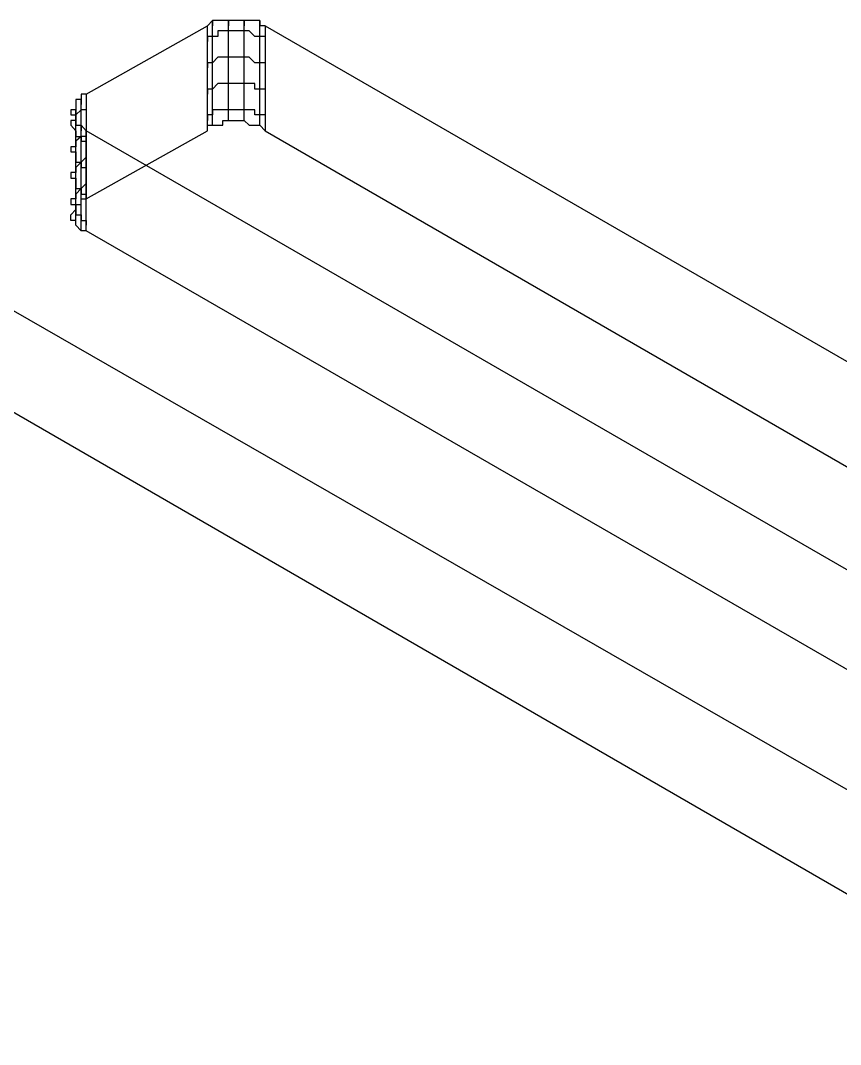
# Model space of a CAD drawing. Header units: millimetres. Extents: x 0 to 2112, y 8 to 1252.
# Drawn here: x 268.9 to 310, y 808.9 to 860.3 of the extents above; entities that cross this region are included whole.
import ezdxf

# ---------------------------------------------------------------- set-up
doc = ezdxf.new("R2010")
doc.units = ezdxf.units.MM
doc.layers.get('0').update_dxf_attribs({"linetype": 'CONTINUOUS'})

msp = doc.modelspace()

# ---------------------------------------------------------------- linework, layer by layer
at = {"color": 9}
for p, q in [((278.495, 860.256), (278.246, 859.98)), ((278.495, 860.256), (278.246, 859.98)), ((278.77, 860.256), (278.495, 860.256)), ((278.495, 860.256), (278.495, 860.256)), ((278.495, 854.996), (278.495, 860.256)), ((278.495, 860.256), (278.495, 859.98)), ((278.77, 860.256), (278.495, 860.256)), ((278.495, 860.256), (278.495, 860.256)), ((279.018, 860.256), (278.77, 860.256)), ((278.77, 860.256), (278.77, 860.256)), ((279.018, 860.256), (278.77, 860.256)), ((278.77, 860.256), (278.77, 860.256)), ((279.294, 860.256), (279.018, 860.256)), ((279.018, 860.256), (279.018, 860.256)), ((279.294, 860.256), (279.018, 860.256)), ((279.018, 860.256), (279.018, 860.256)), ((279.569, 860.256), (279.294, 860.256)), ((279.294, 860.256), (279.294, 860.256)), ((279.294, 855.243), (279.294, 860.256)), ((279.294, 860.256), (279.294, 859.98)), ((279.569, 860.256), (279.294, 860.256)), ((279.294, 860.256), (279.294, 860.256)), ((279.818, 860.256), (279.569, 860.256)), ((279.569, 860.256), (279.569, 860.256)), ((279.818, 860.256), (279.569, 860.256)), ((279.569, 860.256), (279.569, 860.256)), ((280.093, 860.256), (279.818, 860.256)), ((279.818, 860.256), (279.818, 860.256)), ((280.093, 860.256), (279.818, 860.256)), ((279.818, 860.256), (279.818, 860.256)), ((280.341, 860.256), (280.093, 860.256)), ((280.093, 860.256), (280.093, 860.256)), ((280.093, 855.243), (280.093, 860.256)), ((280.093, 860.256), (280.093, 859.98)), ((280.341, 860.256), (280.093, 860.256)), ((280.093, 860.256), (280.093, 860.256)), ((280.617, 860.256), (280.341, 860.256)), ((280.341, 860.256), (280.341, 860.256)), ((280.341, 860.256), (280.341, 860.256)), ((280.617, 860.256), (280.341, 860.256)), ((280.341, 860.256), (280.341, 860.256)), ((280.341, 860.256), (280.341, 860.256)), ((280.865, 860.256), (280.617, 860.256)), ((280.617, 860.256), (280.617, 860.256)), ((280.865, 860.256), (280.617, 860.256)), ((280.617, 860.256), (280.617, 860.256)), ((280.865, 859.98), (280.865, 860.256)), ((280.865, 854.996), (280.865, 860.256)), ((280.865, 860.256), (280.865, 859.98)), ((280.865, 859.98), (280.865, 860.256)), ((243.641, 859.98), (323.377, 814.162)), ((243.641, 859.98), (323.377, 814.162)), ((272.159, 856.566), (278.246, 859.98)), ((272.159, 856.566), (278.246, 859.98)), ((278.246, 859.98), (278.246, 859.98)), ((278.246, 859.98), (278.246, 859.98)), ((278.246, 854.717), (278.246, 859.98)), ((278.246, 859.98), (278.246, 859.98)), ((278.246, 859.98), (278.246, 859.98)), ((278.246, 854.717), (278.246, 859.98)), ((279.018, 859.734), (278.77, 859.734)), ((278.77, 859.734), (278.77, 859.458)), ((279.294, 859.734), (279.018, 859.734)), ((279.018, 859.734), (279.018, 859.734)), ((279.569, 859.734), (279.294, 859.734)), ((279.294, 859.734), (279.294, 859.734)), ((279.818, 859.734), (279.569, 859.734)), ((279.569, 859.734), (279.569, 859.734)), ((280.093, 859.734), (279.818, 859.734)), ((279.818, 859.734), (279.818, 859.734)), ((280.341, 859.734), (280.093, 859.734)), ((280.093, 859.734), (280.093, 859.734)), ((280.617, 859.458), (280.341, 859.734)), ((280.341, 859.734), (280.341, 859.734)), ((280.341, 859.734), (280.341, 859.734)), ((281.141, 859.98), (280.865, 859.98)), ((281.141, 859.98), (280.865, 859.98)), ((281.141, 859.98), (281.141, 859.98)), ((281.141, 859.98), (323.102, 835.762)), ((281.141, 859.98), (281.141, 859.98)), ((281.141, 859.98), (281.141, 854.717)), ((281.141, 859.98), (281.141, 854.717)), ((281.141, 859.98), (323.102, 835.762)), ((278.495, 859.458), (278.246, 859.458)), ((278.246, 859.458), (278.246, 859.458)), ((278.246, 859.458), (278.246, 859.458)), ((278.246, 859.458), (278.246, 859.208)), ((278.77, 859.458), (278.495, 859.458)), ((278.495, 859.458), (278.495, 859.458)), ((280.865, 859.458), (280.617, 859.458)), ((280.617, 859.458), (280.617, 859.458)), ((281.141, 859.458), (280.865, 859.458)), ((280.865, 859.458), (280.865, 859.458)), ((281.141, 859.458), (281.141, 859.458)), ((278.495, 858.135), (278.246, 858.135)), ((278.246, 858.135), (278.246, 858.135)), ((278.246, 858.135), (278.246, 858.135)), ((278.246, 858.135), (278.246, 857.885)), ((278.77, 858.411), (278.495, 858.135)), ((278.495, 858.135), (278.495, 858.135)), ((279.018, 858.411), (278.77, 858.411)), ((278.77, 858.411), (278.77, 858.411)), ((279.294, 858.411), (279.018, 858.411)), ((279.018, 858.411), (279.018, 858.411)), ((279.569, 858.411), (279.294, 858.411)), ((279.294, 858.411), (279.294, 858.411)), ((279.818, 858.411), (279.569, 858.411)), ((279.569, 858.411), (279.569, 858.411)), ((280.093, 858.411), (279.818, 858.411)), ((279.818, 858.411), (279.818, 858.411)), ((280.341, 858.411), (280.093, 858.411)), ((280.093, 858.411), (280.093, 858.411)), ((280.617, 858.135), (280.341, 858.411)), ((280.341, 858.411), (280.341, 858.411)), ((280.341, 858.411), (280.341, 858.411)), ((280.865, 858.135), (280.617, 858.135)), ((280.617, 858.135), (280.617, 858.135)), ((281.141, 858.135), (280.865, 858.135)), ((280.865, 858.135), (280.865, 858.135)), ((281.141, 858.135), (281.141, 858.135)), ((278.77, 857.088), (278.495, 856.813)), ((279.018, 857.088), (278.77, 857.088)), ((278.77, 857.088), (278.77, 857.088)), ((279.294, 857.088), (279.018, 857.088)), ((279.018, 857.088), (279.018, 857.088)), ((279.569, 857.088), (279.294, 857.088)), ((279.294, 857.088), (279.294, 857.088)), ((279.818, 857.088), (279.569, 857.088)), ((279.569, 857.088), (279.569, 857.088)), ((280.093, 857.088), (279.818, 857.088)), ((279.818, 857.088), (279.818, 857.088)), ((280.341, 857.088), (280.093, 857.088)), ((280.093, 857.088), (280.093, 857.088)), ((280.617, 857.088), (280.341, 857.088)), ((280.341, 857.088), (280.341, 857.088)), ((280.341, 857.088), (280.341, 857.088)), ((280.617, 856.813), (280.617, 857.088)), ((272.159, 856.566), (271.911, 856.566)), ((271.911, 856.566), (271.911, 856.29)), ((272.159, 856.566), (271.911, 856.566)), ((271.911, 856.566), (271.911, 856.29)), ((272.159, 856.566), (272.159, 851.302)), ((272.159, 856.566), (272.159, 851.302)), ((278.495, 856.813), (278.246, 856.813)), ((278.246, 856.813), (278.246, 856.813)), ((278.246, 856.813), (278.246, 856.813)), ((278.246, 856.813), (278.246, 856.566)), ((278.495, 856.813), (278.495, 856.813)), ((280.865, 856.813), (280.617, 856.813)), ((281.141, 856.813), (280.865, 856.813)), ((280.865, 856.813), (280.865, 856.813)), ((281.141, 856.813), (281.141, 856.813)), ((271.911, 856.29), (271.635, 856.29)), ((271.635, 856.29), (271.635, 856.04)), ((271.911, 856.29), (271.635, 856.29)), ((271.635, 856.29), (271.635, 856.04)), ((271.635, 856.04), (271.635, 856.04)), ((271.635, 856.04), (271.635, 856.04)), ((271.635, 856.04), (271.635, 856.04)), ((271.635, 856.04), (271.635, 855.765)), ((271.635, 856.04), (271.635, 856.04)), ((271.635, 856.04), (271.635, 856.04)), ((271.635, 856.04), (271.635, 856.04)), ((271.635, 856.04), (271.635, 855.765)), ((271.911, 856.29), (271.911, 856.29)), ((271.911, 856.29), (271.911, 856.29)), ((271.911, 851.027), (271.911, 856.29)), ((271.911, 856.29), (271.911, 856.04)), ((271.911, 856.29), (271.911, 856.29)), ((271.911, 856.29), (271.911, 856.29)), ((271.635, 855.765), (271.387, 855.765)), ((271.387, 855.765), (271.387, 855.765)), ((271.387, 855.765), (271.387, 855.765)), ((271.387, 855.765), (271.387, 855.518)), ((271.635, 855.765), (271.387, 855.765)), ((271.387, 855.765), (271.387, 855.765)), ((271.387, 855.765), (271.387, 855.765)), ((271.387, 855.765), (271.387, 855.518)), ((271.387, 855.518), (271.635, 855.518)), ((271.387, 855.518), (271.635, 855.518)), ((271.635, 850.78), (271.635, 855.765)), ((271.635, 855.765), (271.635, 855.518)), ((271.911, 855.765), (271.635, 855.518)), ((271.635, 855.518), (271.635, 855.518)), ((271.635, 855.518), (271.635, 855.243)), ((271.635, 850.226), (271.635, 855.518)), ((271.635, 855.518), (271.635, 855.243)), ((271.635, 855.518), (271.635, 855.518)), ((271.635, 855.518), (271.635, 855.518)), ((271.635, 855.518), (271.635, 855.243)), ((271.635, 855.518), (271.635, 855.518)), ((271.635, 855.518), (271.635, 855.243)), ((272.159, 855.765), (271.911, 855.765)), ((271.911, 855.765), (271.911, 855.765)), ((271.911, 855.765), (271.911, 855.765)), ((271.911, 855.765), (271.911, 855.765)), ((278.495, 855.518), (278.246, 855.518)), ((278.246, 855.518), (278.246, 855.518)), ((278.246, 855.518), (278.246, 855.518)), ((278.246, 855.518), (278.246, 855.243)), ((278.77, 855.765), (278.495, 855.765)), ((278.495, 855.765), (278.495, 855.518)), ((279.018, 855.765), (278.77, 855.765)), ((278.77, 855.765), (278.77, 855.765)), ((279.294, 855.765), (279.018, 855.765)), ((279.018, 855.765), (279.018, 855.765)), ((279.569, 855.765), (279.294, 855.765)), ((279.294, 855.765), (279.294, 855.765)), ((279.818, 855.765), (279.569, 855.765)), ((279.569, 855.765), (279.569, 855.765)), ((280.093, 855.765), (279.818, 855.765)), ((279.818, 855.765), (279.818, 855.765)), ((280.341, 855.765), (280.093, 855.765)), ((280.093, 855.765), (280.093, 855.765)), ((280.617, 855.765), (280.341, 855.765)), ((280.341, 855.765), (280.341, 855.765)), ((280.341, 855.765), (280.341, 855.765)), ((280.617, 855.518), (280.617, 855.765)), ((280.865, 855.518), (280.617, 855.518)), ((281.141, 855.518), (280.865, 855.518)), ((280.865, 855.518), (280.865, 855.518)), ((281.141, 855.518), (281.141, 855.518)), ((271.635, 855.243), (271.387, 855.243)), ((271.387, 855.243), (271.387, 854.996)), ((271.635, 855.243), (271.635, 855.243)), ((271.635, 855.243), (271.635, 855.243)), ((271.635, 855.243), (271.635, 855.243)), ((271.635, 855.243), (271.635, 854.996)), ((271.635, 855.243), (271.635, 855.243)), ((271.635, 855.243), (271.635, 855.243)), ((271.635, 855.243), (271.635, 855.243)), ((271.635, 855.243), (271.635, 855.243)), ((271.635, 855.243), (271.635, 855.243)), ((271.635, 855.243), (271.635, 854.996)), ((279.018, 854.996), (279.018, 855.243)), ((279.018, 855.243), (279.294, 855.243)), ((279.018, 854.996), (279.018, 855.243)), ((279.018, 855.243), (279.294, 855.243)), ((279.294, 855.243), (279.294, 855.243)), ((279.294, 855.243), (279.569, 855.243)), ((279.294, 855.243), (279.294, 855.243)), ((279.294, 855.243), (279.569, 855.243)), ((279.569, 855.243), (279.569, 855.243)), ((279.569, 855.243), (279.818, 855.243)), ((279.569, 855.243), (279.569, 855.243)), ((279.569, 855.243), (279.818, 855.243)), ((279.818, 855.243), (279.818, 855.243)), ((279.818, 855.243), (280.093, 855.243)), ((279.818, 855.243), (279.818, 855.243)), ((279.818, 855.243), (280.093, 855.243)), ((280.093, 855.243), (280.093, 855.243)), ((280.093, 855.243), (280.341, 854.996)), ((280.093, 855.243), (280.093, 855.243)), ((280.093, 855.243), (280.341, 854.996)), ((243.641, 854.996), (323.377, 808.874)), ((243.641, 854.996), (323.377, 808.874)), ((271.387, 854.996), (271.387, 854.996)), ((271.387, 854.996), (271.387, 854.996)), ((271.387, 854.996), (271.635, 854.717)), ((271.635, 854.996), (271.911, 854.996)), ((271.635, 854.996), (271.911, 854.996)), ((271.635, 854.717), (271.635, 854.717)), ((271.635, 854.717), (271.635, 854.717)), ((271.635, 854.717), (271.635, 854.717)), ((271.635, 854.717), (271.635, 854.442)), ((271.911, 854.996), (271.911, 854.996)), ((271.911, 854.996), (271.911, 854.996)), ((271.911, 854.996), (272.159, 854.717)), ((271.911, 849.704), (271.911, 854.996)), ((271.911, 854.996), (271.911, 854.717)), ((271.911, 854.996), (271.911, 854.996)), ((271.911, 854.996), (271.911, 854.996)), ((271.911, 854.996), (272.159, 854.717)), ((272.159, 851.302), (278.246, 854.717)), ((314.147, 830.474), (272.159, 854.717)), ((272.159, 851.302), (278.246, 854.717)), ((272.159, 849.704), (272.159, 854.717)), ((314.147, 830.474), (272.159, 854.717)), ((272.159, 849.704), (272.159, 854.717)), ((278.246, 854.717), (278.246, 854.996)), ((278.246, 854.996), (278.495, 854.996)), ((278.246, 854.717), (278.246, 854.996)), ((278.246, 854.996), (278.495, 854.996)), ((278.246, 854.717), (278.246, 854.717)), ((278.246, 854.717), (278.246, 854.717)), ((278.495, 854.996), (278.495, 854.996)), ((278.495, 854.996), (278.77, 854.996)), ((278.495, 854.996), (278.495, 854.996)), ((278.495, 854.996), (278.77, 854.996)), ((278.77, 854.996), (278.77, 854.996)), ((278.77, 854.996), (278.77, 854.996)), ((278.77, 854.996), (279.018, 854.996)), ((278.77, 854.996), (278.77, 854.996)), ((278.77, 854.996), (278.77, 854.996)), ((278.77, 854.996), (279.018, 854.996)), ((280.341, 854.996), (280.341, 854.996)), ((280.341, 854.996), (280.617, 854.996)), ((280.341, 854.996), (280.341, 854.996)), ((280.341, 854.996), (280.617, 854.996)), ((280.617, 854.996), (280.617, 854.996)), ((280.617, 854.996), (280.865, 854.996)), ((280.617, 854.996), (280.617, 854.996)), ((280.617, 854.996), (280.865, 854.996)), ((280.865, 854.996), (280.865, 854.996)), ((280.865, 854.996), (280.865, 854.996)), ((280.865, 854.996), (281.141, 854.717)), ((280.865, 854.996), (280.865, 854.996)), ((280.865, 854.996), (280.865, 854.996)), ((280.865, 854.996), (281.141, 854.717)), ((281.141, 854.717), (323.102, 830.474)), ((281.141, 854.717), (323.102, 830.474)), ((271.911, 854.442), (271.635, 854.195)), ((271.635, 854.442), (271.635, 854.442)), ((271.635, 854.442), (271.635, 854.442)), ((271.635, 854.442), (271.911, 854.442)), ((271.635, 854.195), (271.635, 854.195)), ((271.635, 854.195), (271.635, 854.195)), ((271.635, 854.195), (271.635, 854.195)), ((271.635, 854.195), (271.635, 853.92)), ((272.159, 854.442), (271.911, 854.442)), ((271.911, 854.442), (271.911, 854.442)), ((271.911, 854.442), (271.911, 854.442)), ((271.911, 854.442), (271.911, 854.442)), ((271.911, 854.442), (271.911, 854.195)), ((271.911, 854.195), (271.911, 854.195)), ((271.911, 854.195), (272.159, 854.195)), ((272.159, 854.195), (272.159, 853.92)), ((271.635, 853.92), (271.387, 853.92)), ((271.387, 853.92), (271.387, 853.673)), ((271.387, 853.673), (271.387, 853.673)), ((271.387, 853.673), (271.387, 853.673)), ((271.387, 853.673), (271.635, 853.673)), ((271.635, 853.92), (271.635, 853.92)), ((271.635, 853.673), (271.635, 853.394)), ((271.635, 853.394), (271.635, 853.394)), ((271.635, 853.394), (271.635, 853.394)), ((271.635, 853.394), (271.635, 853.147)), ((271.911, 853.147), (271.635, 852.872)), ((271.635, 853.147), (271.635, 853.147)), ((271.635, 853.147), (271.635, 853.147)), ((271.635, 853.147), (271.911, 853.147)), ((272.159, 853.394), (271.911, 853.147)), ((271.911, 853.147), (271.911, 853.147)), ((271.911, 853.147), (271.911, 853.147)), ((271.911, 853.147), (271.911, 853.147)), ((271.911, 853.147), (271.911, 852.872)), ((271.635, 852.625), (271.387, 852.625)), ((271.387, 852.625), (271.387, 852.35)), ((271.635, 852.872), (271.635, 852.872)), ((271.635, 852.872), (271.635, 852.872)), ((271.635, 852.872), (271.635, 852.872)), ((271.635, 852.872), (271.635, 852.625)), ((271.635, 852.625), (271.635, 852.625)), ((271.911, 852.872), (271.911, 852.872)), ((271.911, 852.872), (272.159, 852.872)), ((272.159, 852.872), (272.159, 852.625)), ((271.387, 852.35), (271.387, 852.35)), ((271.387, 852.35), (271.387, 852.35)), ((271.387, 852.35), (271.635, 852.35)), ((271.635, 852.35), (271.635, 852.075)), ((271.635, 852.075), (271.635, 852.075)), ((271.635, 852.075), (271.635, 852.075)), ((271.635, 852.075), (271.635, 852.075)), ((271.635, 852.075), (271.635, 851.828)), ((272.159, 852.075), (271.911, 851.828)), ((271.911, 851.828), (271.635, 851.549)), ((271.635, 851.828), (271.635, 851.828)), ((271.635, 851.828), (271.911, 851.828)), ((271.635, 851.549), (271.635, 851.549)), ((271.635, 851.549), (271.635, 851.549)), ((271.635, 851.549), (271.635, 851.549)), ((271.635, 851.549), (271.635, 851.302)), ((271.911, 851.828), (271.911, 851.828)), ((271.911, 851.828), (271.911, 851.828)), ((271.911, 851.828), (271.911, 851.828)), ((271.911, 851.828), (271.911, 851.828)), ((271.911, 851.828), (271.911, 851.549)), ((271.911, 851.549), (272.159, 851.549)), ((272.159, 851.549), (272.159, 851.302)), ((271.635, 851.302), (271.387, 851.302)), ((271.387, 851.302), (271.387, 851.302)), ((271.387, 851.302), (271.387, 851.027)), ((271.387, 851.027), (271.387, 851.027)), ((271.387, 851.027), (271.635, 851.027)), ((271.635, 851.302), (271.635, 851.302)), ((271.635, 850.78), (271.635, 851.027)), ((271.635, 851.027), (271.635, 851.027)), ((271.635, 851.027), (271.635, 851.027)), ((271.635, 851.027), (271.911, 851.027)), ((271.635, 851.027), (271.635, 850.78)), ((271.635, 850.78), (271.635, 851.027)), ((271.635, 851.027), (271.635, 851.027)), ((271.635, 851.027), (271.635, 851.027)), ((271.635, 851.027), (271.911, 851.027)), ((271.911, 851.027), (271.911, 851.302)), ((271.911, 851.302), (271.911, 851.302)), ((271.911, 851.302), (272.159, 851.302)), ((271.911, 851.027), (271.911, 851.302)), ((271.911, 851.302), (271.911, 851.302)), ((271.911, 851.302), (272.159, 851.302)), ((271.387, 850.505), (271.635, 850.78)), ((271.387, 850.505), (271.635, 850.78)), ((271.387, 850.226), (271.387, 850.505)), ((271.387, 850.505), (271.387, 850.505)), ((271.387, 850.505), (271.387, 850.505)), ((271.387, 850.226), (271.387, 850.505)), ((271.387, 850.505), (271.387, 850.505)), ((271.387, 850.505), (271.387, 850.505)), ((271.635, 850.78), (271.635, 850.78)), ((271.635, 850.78), (271.635, 850.78)), ((271.635, 850.78), (271.635, 850.78)), ((271.635, 850.78), (271.635, 850.78)), ((271.635, 850.78), (271.635, 850.78)), ((271.635, 850.78), (271.635, 850.78)), ((271.635, 850.78), (271.635, 850.505)), ((271.635, 850.78), (271.635, 850.78)), ((271.635, 850.78), (271.635, 850.78)), ((271.635, 850.78), (271.635, 850.78)), ((271.635, 850.505), (271.635, 850.505)), ((271.635, 850.505), (271.911, 850.505)), ((271.911, 850.505), (271.911, 850.505)), ((271.911, 850.505), (271.911, 850.226)), ((271.635, 850.226), (271.387, 850.226)), ((271.635, 850.226), (271.387, 850.226)), ((271.635, 849.979), (271.635, 850.226)), ((271.635, 850.226), (271.635, 850.226)), ((271.635, 850.226), (271.635, 850.226)), ((271.635, 849.979), (271.635, 850.226)), ((271.635, 850.226), (271.635, 850.226)), ((271.635, 850.226), (271.635, 850.226)), ((271.911, 849.704), (271.635, 849.979)), ((271.635, 849.979), (271.635, 849.979)), ((271.635, 849.979), (271.635, 849.979)), ((271.911, 849.704), (271.635, 849.979)), ((271.635, 849.979), (271.635, 849.979)), ((271.635, 849.979), (271.635, 849.979)), ((271.911, 850.226), (272.159, 850.226)), ((272.159, 850.226), (272.159, 849.979)), ((272.159, 849.704), (271.911, 849.704)), ((271.911, 849.704), (271.911, 849.704)), ((271.911, 849.704), (271.911, 849.704)), ((271.911, 849.704), (271.911, 849.704)), ((272.159, 849.704), (271.911, 849.704)), ((271.911, 849.704), (271.911, 849.704)), ((271.911, 849.704), (271.911, 849.704)), ((271.911, 849.704), (271.911, 849.704)), ((314.147, 825.486), (272.159, 849.704)), ((314.147, 825.486), (272.159, 849.704))]:
    msp.add_line(p, q, dxfattribs=at)

doc.saveas('drawing.dxf')
